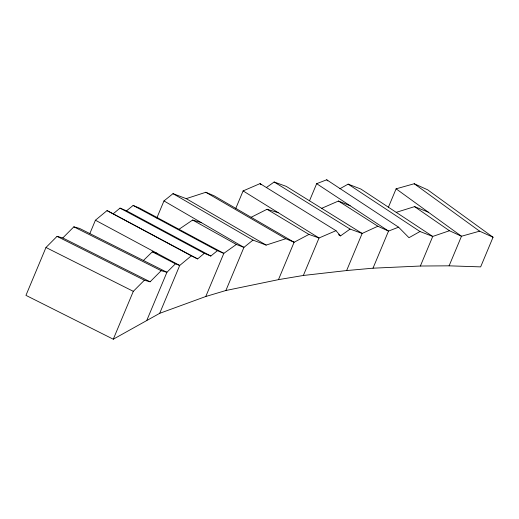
<?xml version="1.0" encoding="UTF-8"?>
<svg xmlns="http://www.w3.org/2000/svg" width="519" height="519" viewBox="0 0 519 519"><rect width="100%" height="100%" fill="white"/><g stroke="black" fill="none" stroke-linecap="round" stroke-linejoin="round"><path stroke-width="0.78" d="M493.05 237.241L479.601 231.163L461.482 236.242L449.454 230.734L432.742 236.437L419.988 231.519L408.978 237.708L398.573 227.179L388.523 231.078L377.858 226.239L362.158 233.44L350.078 229.08L340.522 235.898L335.994 230.676L319.036 237.987L308.954 234.419L294.111 242.25L285.794 238.721L266.156 245.085L252.974 240.089L243.93 247.375L236.353 244.443L223.825 253.356L217.409 250.683L210.824 256.036L204.304 253.35L197.629 258.91L191.329 255.828L179.71 265.456L175.428 263.821L166.923 272.28L161.175 270.684L150.114 281.804L62.786 237.955L57.038 236.366L45.977 247.485L25.95 295.363L113.278 339.212L159.683 313.333L205.784 296.498L225.882 290.51L278.469 279.644L303.356 275.472L346.634 270.555L372.999 268.193L420.364 266.026L449.104 265.832L480.652 266.883L493.05 237.241L427.675 189.824L414.227 183.745L396.107 188.825L388.368 207.321M89.878 233.479L95.425 220.218L107.044 210.591L197.629 258.91M156.809 218.038L163.965 200.931L173.015 193.652L186.198 198.647L266.156 245.085M113.278 339.212L133.312 291.334L144.373 280.215L150.114 281.804M146.896 320.158L166.923 272.28L79.595 228.431L73.847 226.835L62.786 237.955M159.683 313.333L179.71 265.456L95.425 220.218M235.723 208.554L243.106 190.914L260.064 183.603L335.994 230.676M205.784 296.498L223.825 253.356L139.546 208.119L133.124 205.446L126.539 210.805L120.019 208.113L113.343 213.672M225.882 290.51L243.93 247.375L163.965 200.931M309.525 200.756L316.661 183.681L326.717 179.788L398.573 227.179M278.469 279.644L294.111 242.25L214.152 195.812L205.829 192.283L186.198 198.647M303.356 275.472L319.036 237.987L243.106 190.914M346.634 270.555L362.158 233.44L286.228 186.366L274.149 182L266.5 187.463M372.999 268.193L388.523 231.078L316.661 183.681M420.364 266.026L432.742 236.437L360.88 189.046L348.132 184.128L339.874 188.767M449.104 265.832L461.482 236.242L396.107 188.825M143.432 260.486L152.314 251.825L156.978 253.253M178.99 229.294L192.64 220.043L201.34 222.638M251.131 217.286L267.045 209.28L278.19 212.667M321.663 208.333L338.433 201.035L350.163 205.777M396.211 212.349L414.571 206.633L428.233 212.128M73.847 226.835L161.175 270.684M57.038 236.366L144.373 280.215M45.977 247.485L133.312 291.334M152.314 251.825L175.428 263.821M133.124 205.446L217.409 250.683M126.539 210.805L210.824 256.036M120.019 208.113L204.304 253.35M107.044 210.591L191.329 255.828M192.64 220.043L236.353 244.443M205.829 192.283L285.794 238.721M173.015 193.652L252.974 240.089M267.045 209.28L308.954 234.419M274.149 182L350.078 229.08M338.466 234.627L340.522 235.898M338.433 201.035L377.858 226.239M348.132 184.128L419.988 231.519M414.571 206.633L449.454 230.734M414.227 183.745L479.601 231.163M326.717 179.788L327.813 180.891M260.064 183.603L261.07 184.764"/></g></svg>
